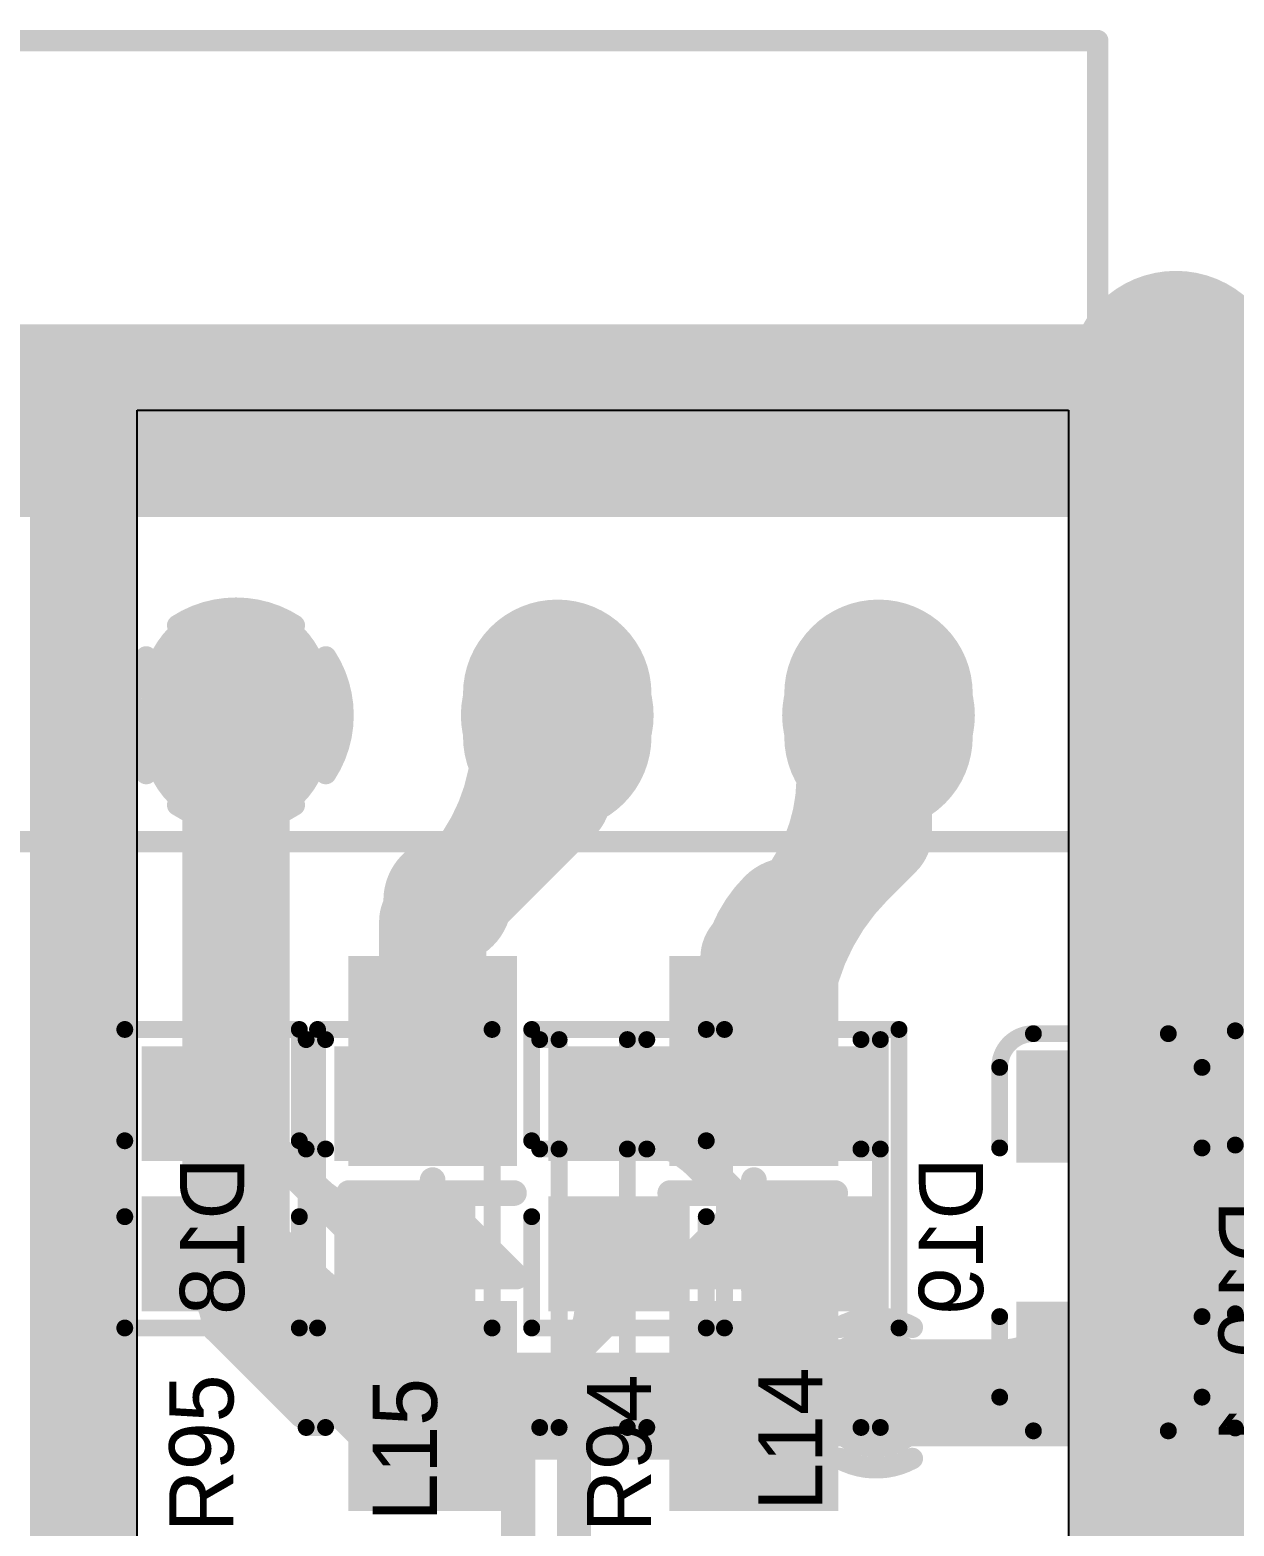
# Model space of a CAD drawing. Header units: millimetres. Extents: x 3.32 to 12.49, y 5.66 to 10.73.
# Drawn here: x 5.142 to 5.704, y 9.306 to 10.005 of the extents above; entities that cross this region are included whole.
import ezdxf

# ---------------------------------------------------------------- set-up
doc = ezdxf.new("R2010")
doc.units = ezdxf.units.MM
doc.header["$MEASUREMENT"] = 0
for name, color, linetype in [('BottomLayer', 5, 'Continuous'), ('BottomOverlay', 54, 'Continuous'), ('BottomPaste', 16, 'Continuous'), ('BottomSolder', 6, 'Continuous'), ('InternalPlane1', 76, 'Continuous'), ('InternalPlane2', 16, 'Continuous'), ('KeepOutLayer', 6, 'Continuous'), ('MultiLayer', 9, 'Continuous'), ('PadHoleLayer', 156, 'Continuous'), ('TopLayer', 1, 'Continuous'), ('TopOverlay', 2, 'Continuous'), ('TopPaste', 8, 'Continuous'), ('TopSolder', 216, 'Continuous'), ('ViaHoleLayer', 16, 'Continuous')]:
    doc.layers.add(name, color=color, linetype=linetype)

# ---------------------------------------------------------------- blocks, each defined once
blk = doc.blocks.new('1206_R_172')
at = {"layer": 'TopLayer'}
for points in [[(-0.08091, -0.03543), (-0.03642, -0.03543), (-0.08091, 0.03543), (-0.03642, 0.03543)], [(0.03642, -0.03543), (0.08091, -0.03543), (0.03642, 0.03543), (0.08091, 0.03543)]]:
    blk.add_solid(points, dxfattribs=at)
at = {"layer": 'TopOverlay', "const_width": 0.00787}
for points in [[(-0.09272, 0.04724), (-0.09272, -0.04724)], [(-0.09272, 0.04724), (-0.03937, 0.04724)], [(0.03937, 0.04724), (0.09272, 0.04724)], [(0.09272, 0.04724), (0.09272, -0.04724)], [(-0.09272, -0.04724), (-0.03937, -0.04724)], [(0.03937, -0.04724), (0.09272, -0.04724)]]:
    blk.add_lwpolyline(points, dxfattribs=at)
at = {"layer": 'TopOverlay', "const_width": 0.00394}
for points in [[(-0.09469, 0.04724, 1), (-0.09075, 0.04724, 1)], [(-0.09469, 0.04724, 1), (-0.09075, 0.04724, 1)], [(-0.04134, 0.04724, 1), (-0.0374, 0.04724, 1)], [(0.0374, 0.04724, 1), (0.04134, 0.04724, 1)], [(0.09075, 0.04724, 1), (0.09469, 0.04724, 1)], [(0.09075, 0.04724, 1), (0.09469, 0.04724, 1)], [(-0.09469, -0.04724, 1), (-0.09075, -0.04724, 1)], [(-0.09469, -0.04724, 1), (-0.09075, -0.04724, 1)], [(-0.04134, -0.04724, 1), (-0.0374, -0.04724, 1)], [(0.0374, -0.04724, 1), (0.04134, -0.04724, 1)], [(0.09075, -0.04724, 1), (0.09469, -0.04724, 1)], [(0.09075, -0.04724, 1), (0.09469, -0.04724, 1)]]:
    blk.add_lwpolyline(points, format="xyb", close=True, dxfattribs=at)
at = {"layer": 'TopPaste'}
for points in [[(-0.08091, -0.03543), (-0.03642, -0.03543), (-0.08091, 0.03543), (-0.03642, 0.03543)], [(0.03642, -0.03543), (0.08091, -0.03543), (0.03642, 0.03543), (0.08091, 0.03543)]]:
    blk.add_solid(points, dxfattribs=at)
at = {"layer": 'TopSolder'}
for points in [[(-0.08491, -0.03943), (-0.03242, -0.03943), (-0.08491, 0.03943), (-0.03242, 0.03943)], [(0.03242, -0.03943), (0.08491, -0.03943), (0.03242, 0.03943), (0.08491, 0.03943)]]:
    blk.add_solid(points, dxfattribs=at)
blk = doc.blocks.new('0805_R_175')
at = {"layer": 'TopLayer'}
for points in [[(-0.05787, -0.02894), (-0.0122, -0.02894), (-0.05787, 0.02894), (-0.0122, 0.02894)], [(0.0122, -0.02894), (0.05787, -0.02894), (0.0122, 0.02894), (0.05787, 0.02894)]]:
    blk.add_solid(points, dxfattribs=at)
at = {"layer": 'TopOverlay', "const_width": 0.00787}
for points in [[(-0.06968, -0.04075), (-0.06968, 0.04075)], [(-0.01772, 0.04075), (-0.06968, 0.04075)], [(0.06968, 0.04075), (0.01772, 0.04075)], [(0.06968, -0.04075), (0.06968, 0.04075)], [(-0.01772, -0.04075), (-0.06968, -0.04075)], [(0.06968, -0.04075), (0.01772, -0.04075)]]:
    blk.add_lwpolyline(points, dxfattribs=at)
at = {"layer": 'TopOverlay', "const_width": 0.00394}
for points in [[(-0.07165, 0.04075, 1), (-0.06772, 0.04075, 1)], [(-0.07165, 0.04075, 1), (-0.06772, 0.04075, 1)], [(-0.01969, 0.04075, 1), (-0.01575, 0.04075, 1)], [(0.01575, 0.04075, 1), (0.01969, 0.04075, 1)], [(0.06772, 0.04075, 1), (0.07165, 0.04075, 1)], [(0.06772, 0.04075, 1), (0.07165, 0.04075, 1)], [(-0.07165, -0.04075, 1), (-0.06772, -0.04075, 1)], [(-0.07165, -0.04075, 1), (-0.06772, -0.04075, 1)], [(-0.01969, -0.04075, 1), (-0.01575, -0.04075, 1)], [(0.01575, -0.04075, 1), (0.01969, -0.04075, 1)], [(0.06772, -0.04075, 1), (0.07165, -0.04075, 1)], [(0.06772, -0.04075, 1), (0.07165, -0.04075, 1)]]:
    blk.add_lwpolyline(points, format="xyb", close=True, dxfattribs=at)
at = {"layer": 'TopPaste'}
for points in [[(-0.05787, -0.02894), (-0.0122, -0.02894), (-0.05787, 0.02894), (-0.0122, 0.02894)], [(0.0122, -0.02894), (0.05787, -0.02894), (0.0122, 0.02894), (0.05787, 0.02894)]]:
    blk.add_solid(points, dxfattribs=at)
at = {"layer": 'TopSolder'}
for points in [[(-0.06187, -0.03294), (-0.0082, -0.03294), (-0.06187, 0.03294), (-0.0082, 0.03294)], [(0.0082, -0.03294), (0.06187, -0.03294), (0.0082, 0.03294), (0.06187, 0.03294)]]:
    blk.add_solid(points, dxfattribs=at)
blk = doc.blocks.new('0805_R_176')
at = {"layer": 'TopLayer'}
for points in [[(-0.05787, -0.02894), (-0.0122, -0.02894), (-0.05787, 0.02894), (-0.0122, 0.02894)], [(0.0122, -0.02894), (0.05787, -0.02894), (0.0122, 0.02894), (0.05787, 0.02894)]]:
    blk.add_solid(points, dxfattribs=at)
at = {"layer": 'TopOverlay', "const_width": 0.00787}
for points in [[(-0.06968, -0.04075), (-0.06968, 0.04075)], [(-0.01772, 0.04075), (-0.06968, 0.04075)], [(0.06968, 0.04075), (0.01772, 0.04075)], [(0.06968, -0.04075), (0.06968, 0.04075)], [(-0.01772, -0.04075), (-0.06968, -0.04075)], [(0.06968, -0.04075), (0.01772, -0.04075)]]:
    blk.add_lwpolyline(points, dxfattribs=at)
at = {"layer": 'TopOverlay', "const_width": 0.00394}
for points in [[(-0.07165, 0.04075, 1), (-0.06772, 0.04075, 1)], [(-0.07165, 0.04075, 1), (-0.06772, 0.04075, 1)], [(-0.01969, 0.04075, 1), (-0.01575, 0.04075, 1)], [(0.01575, 0.04075, 1), (0.01969, 0.04075, 1)], [(0.06772, 0.04075, 1), (0.07165, 0.04075, 1)], [(0.06772, 0.04075, 1), (0.07165, 0.04075, 1)], [(-0.07165, -0.04075, 1), (-0.06772, -0.04075, 1)], [(-0.07165, -0.04075, 1), (-0.06772, -0.04075, 1)], [(-0.01969, -0.04075, 1), (-0.01575, -0.04075, 1)], [(0.01575, -0.04075, 1), (0.01969, -0.04075, 1)], [(0.06772, -0.04075, 1), (0.07165, -0.04075, 1)], [(0.06772, -0.04075, 1), (0.07165, -0.04075, 1)]]:
    blk.add_lwpolyline(points, format="xyb", close=True, dxfattribs=at)
at = {"layer": 'TopPaste'}
for points in [[(-0.05787, -0.02894), (-0.0122, -0.02894), (-0.05787, 0.02894), (-0.0122, 0.02894)], [(0.0122, -0.02894), (0.05787, -0.02894), (0.0122, 0.02894), (0.05787, 0.02894)]]:
    blk.add_solid(points, dxfattribs=at)
at = {"layer": 'TopSolder'}
for points in [[(-0.06187, -0.03294), (-0.0082, -0.03294), (-0.06187, 0.03294), (-0.0082, 0.03294)], [(0.0082, -0.03294), (0.06187, -0.03294), (0.0082, 0.03294), (0.06187, 0.03294)]]:
    blk.add_solid(points, dxfattribs=at)
blk = doc.blocks.new('0805_L_187')
at = {"layer": 'TopLayer'}
for points in [[(-0.05787, -0.02894), (-0.0122, -0.02894), (-0.05787, 0.02894), (-0.0122, 0.02894)], [(0.0122, -0.02894), (0.05787, -0.02894), (0.0122, 0.02894), (0.05787, 0.02894)]]:
    blk.add_solid(points, dxfattribs=at)
at = {"layer": 'TopOverlay', "const_width": 0.00787}
for points in [[(-0.06968, 0.04075), (0.06968, 0.04075)], [(-0.06968, 0.04075), (-0.06968, -0.04075)], [(0.06968, 0.04075), (0.06968, -0.04075)], [(-0.06968, -0.04075), (0.06968, -0.04075)]]:
    blk.add_lwpolyline(points, dxfattribs=at)
at = {"layer": 'TopOverlay', "const_width": 0.00394}
for points in [[(-0.07165, 0.04075, 1), (-0.06772, 0.04075, 1)], [(-0.07165, 0.04075, 1), (-0.06772, 0.04075, 1)], [(0.06772, 0.04075, 1), (0.07165, 0.04075, 1)], [(0.06772, 0.04075, 1), (0.07165, 0.04075, 1)], [(-0.07165, -0.04075, 1), (-0.06772, -0.04075, 1)], [(-0.07165, -0.04075, 1), (-0.06772, -0.04075, 1)], [(0.06772, -0.04075, 1), (0.07165, -0.04075, 1)], [(0.06772, -0.04075, 1), (0.07165, -0.04075, 1)]]:
    blk.add_lwpolyline(points, format="xyb", close=True, dxfattribs=at)
at = {"layer": 'TopPaste'}
for points in [[(-0.05787, -0.02894), (-0.0122, -0.02894), (-0.05787, 0.02894), (-0.0122, 0.02894)], [(0.0122, -0.02894), (0.05787, -0.02894), (0.0122, 0.02894), (0.05787, 0.02894)]]:
    blk.add_solid(points, dxfattribs=at)
at = {"layer": 'TopSolder'}
for points in [[(-0.06187, -0.03294), (-0.0082, -0.03294), (-0.06187, 0.03294), (-0.0082, 0.03294)], [(0.0082, -0.03294), (0.06187, -0.03294), (0.0082, 0.03294), (0.06187, 0.03294)]]:
    blk.add_solid(points, dxfattribs=at)
blk = doc.blocks.new('0805_L_188')
at = {"layer": 'TopLayer'}
for points in [[(-0.05787, -0.02894), (-0.0122, -0.02894), (-0.05787, 0.02894), (-0.0122, 0.02894)], [(0.0122, -0.02894), (0.05787, -0.02894), (0.0122, 0.02894), (0.05787, 0.02894)]]:
    blk.add_solid(points, dxfattribs=at)
at = {"layer": 'TopOverlay', "const_width": 0.00787}
for points in [[(-0.06968, 0.04075), (0.06968, 0.04075)], [(-0.06968, 0.04075), (-0.06968, -0.04075)], [(0.06968, 0.04075), (0.06968, -0.04075)], [(-0.06968, -0.04075), (0.06968, -0.04075)]]:
    blk.add_lwpolyline(points, dxfattribs=at)
at = {"layer": 'TopOverlay', "const_width": 0.00394}
for points in [[(-0.07165, 0.04075, 1), (-0.06772, 0.04075, 1)], [(-0.07165, 0.04075, 1), (-0.06772, 0.04075, 1)], [(0.06772, 0.04075, 1), (0.07165, 0.04075, 1)], [(0.06772, 0.04075, 1), (0.07165, 0.04075, 1)], [(-0.07165, -0.04075, 1), (-0.06772, -0.04075, 1)], [(-0.07165, -0.04075, 1), (-0.06772, -0.04075, 1)], [(0.06772, -0.04075, 1), (0.07165, -0.04075, 1)], [(0.06772, -0.04075, 1), (0.07165, -0.04075, 1)]]:
    blk.add_lwpolyline(points, format="xyb", close=True, dxfattribs=at)
at = {"layer": 'TopPaste'}
for points in [[(-0.05787, -0.02894), (-0.0122, -0.02894), (-0.05787, 0.02894), (-0.0122, 0.02894)], [(0.0122, -0.02894), (0.05787, -0.02894), (0.0122, 0.02894), (0.05787, 0.02894)]]:
    blk.add_solid(points, dxfattribs=at)
at = {"layer": 'TopSolder'}
for points in [[(-0.06187, -0.03294), (-0.0082, -0.03294), (-0.06187, 0.03294), (-0.0082, 0.03294)], [(0.0082, -0.03294), (0.06187, -0.03294), (0.0082, 0.03294), (0.06187, 0.03294)]]:
    blk.add_solid(points, dxfattribs=at)
blk = doc.blocks.new('SMA_B_196')
at = {"layer": 'BottomLayer'}
for points in [[(-0.1161, 0.03543), (-0.2061, 0.03543), (-0.1161, -0.03543), (-0.2061, -0.03543)], [(0.045, 0.03543), (-0.045, 0.03543), (0.045, -0.03543), (-0.045, -0.03543)]]:
    blk.add_solid(points, dxfattribs=at)
at = {"layer": 'BottomOverlay'}
for points, const_width in [([(-0.1711, 0.05), (-0.1711, 0.05905)], 0.00787), ([(0.01, 0.05905), (-0.1711, 0.05905)], 0.00787), ([(-0.12, 0.05), (-0.12, 0.05905)], 0.00787), ([(0.01, 0.05), (0.01, 0.05905)], 0.00787), ([(-0.09944, -0.00004), (-0.06044, 0.03896)], 0.012), ([(-0.09944, -0.03904), (-0.09944, 0.03796)], 0.012), ([(-0.06044, -0.03904), (-0.06044, 0.03896)], 0.012), ([(-0.07048, 0.018), (-0.07048, 0.024)], 0.012), ([(-0.06548, -0.027), (-0.06548, 0.028)], 0.012), ([(-0.07948, -0.015), (-0.07948, 0.017)], 0.012), ([(-0.07448, -0.02), (-0.07448, 0.019)], 0.012), ([(-0.07048, -0.023), (-0.07048, 0.018)], 0.012), ([(-0.08686, -0.00762), (-0.08686, 0.01254)], 0.012), ([(-0.08248, -0.011), (-0.08248, 0.01)], 0.012), ([(-0.08948, -0.005), (-0.08948, 0.005)], 0.012), ([(-0.05448, 0), (-0.10548, 0)], 0.012), ([(-0.06044, -0.03904), (-0.09944, -0.00004)], 0.012), ([(-0.1711, -0.05906), (-0.1711, -0.05)], 0.00787), ([(-0.12, -0.05906), (-0.12, -0.05)], 0.00787), ([(0.01, -0.05906), (0.01, -0.05)], 0.00787), ([(0.01, -0.05906), (-0.1711, -0.05906)], 0.00787)]:
    blk.add_lwpolyline(points, dxfattribs=dict(at, const_width=const_width))
for points, const_width in [([(-0.17307, 0.05905, 1), (-0.16913, 0.05905, 1)], 0.00394), ([(-0.17307, 0.05905, 1), (-0.16913, 0.05905, 1)], 0.00394), ([(-0.12197, 0.05905, 1), (-0.11803, 0.05905, 1)], 0.00394), ([(0.00803, 0.05905, 1), (0.01197, 0.05905, 1)], 0.00394), ([(0.00803, 0.05905, 1), (0.01197, 0.05905, 1)], 0.00394), ([(-0.17307, 0.05, 1), (-0.16913, 0.05, 1)], 0.00394), ([(-0.12197, 0.05, 1), (-0.11803, 0.05, 1)], 0.00394), ([(0.00803, 0.05, 1), (0.01197, 0.05, 1)], 0.00394), ([(-0.10244, 0.03796, 1), (-0.09644, 0.03796, 1)], 0.006), ([(-0.06344, 0.03896, 1), (-0.05744, 0.03896, 1)], 0.006), ([(-0.06344, 0.03896, 1), (-0.05744, 0.03896, 1)], 0.006), ([(-0.07348, 0.024, 1), (-0.06748, 0.024, 1)], 0.006), ([(-0.06848, 0.028, 1), (-0.06248, 0.028, 1)], 0.006), ([(-0.08248, 0.017, 1), (-0.07648, 0.017, 1)], 0.006), ([(-0.07748, 0.019, 1), (-0.07148, 0.019, 1)], 0.006), ([(-0.07348, 0.018, 1), (-0.06748, 0.018, 1)], 0.006), ([(-0.07348, 0.018, 1), (-0.06748, 0.018, 1)], 0.006), ([(-0.08986, 0.01254, 1), (-0.08386, 0.01254, 1)], 0.006), ([(-0.08548, 0.01, 1), (-0.07948, 0.01, 1)], 0.006), ([(-0.09248, 0.005, 1), (-0.08648, 0.005, 1)], 0.006), ([(-0.10848, 0, 1), (-0.10248, 0, 1)], 0.006), ([(-0.10244, -0.00004, 1), (-0.09644, -0.00004, 1)], 0.006), ([(-0.10244, -0.00004, 1), (-0.09644, -0.00004, 1)], 0.006), ([(-0.09248, -0.005, 1), (-0.08648, -0.005, 1)], 0.006), ([(-0.05748, 0, 1), (-0.05148, 0, 1)], 0.006), ([(-0.08986, -0.00762, 1), (-0.08386, -0.00762, 1)], 0.006), ([(-0.08548, -0.011, 1), (-0.07948, -0.011, 1)], 0.006), ([(-0.08248, -0.015, 1), (-0.07648, -0.015, 1)], 0.006), ([(-0.07748, -0.02, 1), (-0.07148, -0.02, 1)], 0.006), ([(-0.07348, -0.023, 1), (-0.06748, -0.023, 1)], 0.006), ([(-0.06848, -0.027, 1), (-0.06248, -0.027, 1)], 0.006), ([(-0.10244, -0.03904, 1), (-0.09644, -0.03904, 1)], 0.006), ([(-0.06344, -0.03904, 1), (-0.05744, -0.03904, 1)], 0.006), ([(-0.06344, -0.03904, 1), (-0.05744, -0.03904, 1)], 0.006), ([(-0.17307, -0.05, 1), (-0.16913, -0.05, 1)], 0.00394), ([(-0.12197, -0.05, 1), (-0.11803, -0.05, 1)], 0.00394), ([(0.00803, -0.05, 1), (0.01197, -0.05, 1)], 0.00394), ([(-0.17307, -0.05906, 1), (-0.16913, -0.05906, 1)], 0.00394), ([(-0.17307, -0.05906, 1), (-0.16913, -0.05906, 1)], 0.00394), ([(-0.12197, -0.05906, 1), (-0.11803, -0.05906, 1)], 0.00394), ([(0.00803, -0.05906, 1), (0.01197, -0.05906, 1)], 0.00394), ([(0.00803, -0.05906, 1), (0.01197, -0.05906, 1)], 0.00394)]:
    blk.add_lwpolyline(points, format="xyb", close=True, dxfattribs=dict(at, const_width=const_width))
at = {"layer": 'BottomPaste'}
for points in [[(-0.1161, 0.03543), (-0.2061, 0.03543), (-0.1161, -0.03543), (-0.2061, -0.03543)], [(0.045, 0.03543), (-0.045, 0.03543), (0.045, -0.03543), (-0.045, -0.03543)]]:
    blk.add_solid(points, dxfattribs=at)
at = {"layer": 'BottomSolder'}
for points in [[(-0.1121, 0.03943), (-0.2101, 0.03943), (-0.1121, -0.03943), (-0.2101, -0.03943)], [(0.049, 0.03943), (-0.049, 0.03943), (0.049, -0.03943), (-0.049, -0.03943)]]:
    blk.add_solid(points, dxfattribs=at)
blk = doc.blocks.new('SMA_B_197')
at = {"layer": 'BottomLayer'}
for points in [[(-0.1161, 0.03543), (-0.2061, 0.03543), (-0.1161, -0.03543), (-0.2061, -0.03543)], [(0.045, 0.03543), (-0.045, 0.03543), (0.045, -0.03543), (-0.045, -0.03543)]]:
    blk.add_solid(points, dxfattribs=at)
at = {"layer": 'BottomOverlay'}
for points, const_width in [([(-0.1711, 0.05), (-0.1711, 0.05905)], 0.00787), ([(0.01, 0.05905), (-0.1711, 0.05905)], 0.00787), ([(-0.12, 0.05), (-0.12, 0.05905)], 0.00787), ([(0.01, 0.05), (0.01, 0.05905)], 0.00787), ([(-0.09944, -0.00004), (-0.06044, 0.03896)], 0.012), ([(-0.09944, -0.03904), (-0.09944, 0.03796)], 0.012), ([(-0.06044, -0.03904), (-0.06044, 0.03896)], 0.012), ([(-0.07048, 0.018), (-0.07048, 0.024)], 0.012), ([(-0.06548, -0.027), (-0.06548, 0.028)], 0.012), ([(-0.07948, -0.015), (-0.07948, 0.017)], 0.012), ([(-0.07448, -0.02), (-0.07448, 0.019)], 0.012), ([(-0.07048, -0.023), (-0.07048, 0.018)], 0.012), ([(-0.08686, -0.00762), (-0.08686, 0.01254)], 0.012), ([(-0.08248, -0.011), (-0.08248, 0.01)], 0.012), ([(-0.08948, -0.005), (-0.08948, 0.005)], 0.012), ([(-0.05448, 0), (-0.10548, 0)], 0.012), ([(-0.06044, -0.03904), (-0.09944, -0.00004)], 0.012), ([(-0.1711, -0.05906), (-0.1711, -0.05)], 0.00787), ([(-0.12, -0.05906), (-0.12, -0.05)], 0.00787), ([(0.01, -0.05906), (0.01, -0.05)], 0.00787), ([(0.01, -0.05906), (-0.1711, -0.05906)], 0.00787)]:
    blk.add_lwpolyline(points, dxfattribs=dict(at, const_width=const_width))
for points, const_width in [([(-0.17307, 0.05905, 1), (-0.16913, 0.05905, 1)], 0.00394), ([(-0.17307, 0.05905, 1), (-0.16913, 0.05905, 1)], 0.00394), ([(-0.12197, 0.05905, 1), (-0.11803, 0.05905, 1)], 0.00394), ([(0.00803, 0.05905, 1), (0.01197, 0.05905, 1)], 0.00394), ([(0.00803, 0.05905, 1), (0.01197, 0.05905, 1)], 0.00394), ([(-0.17307, 0.05, 1), (-0.16913, 0.05, 1)], 0.00394), ([(-0.12197, 0.05, 1), (-0.11803, 0.05, 1)], 0.00394), ([(0.00803, 0.05, 1), (0.01197, 0.05, 1)], 0.00394), ([(-0.10244, 0.03796, 1), (-0.09644, 0.03796, 1)], 0.006), ([(-0.06344, 0.03896, 1), (-0.05744, 0.03896, 1)], 0.006), ([(-0.06344, 0.03896, 1), (-0.05744, 0.03896, 1)], 0.006), ([(-0.07348, 0.024, 1), (-0.06748, 0.024, 1)], 0.006), ([(-0.06848, 0.028, 1), (-0.06248, 0.028, 1)], 0.006), ([(-0.08248, 0.017, 1), (-0.07648, 0.017, 1)], 0.006), ([(-0.07748, 0.019, 1), (-0.07148, 0.019, 1)], 0.006), ([(-0.07348, 0.018, 1), (-0.06748, 0.018, 1)], 0.006), ([(-0.07348, 0.018, 1), (-0.06748, 0.018, 1)], 0.006), ([(-0.08986, 0.01254, 1), (-0.08386, 0.01254, 1)], 0.006), ([(-0.08548, 0.01, 1), (-0.07948, 0.01, 1)], 0.006), ([(-0.09248, 0.005, 1), (-0.08648, 0.005, 1)], 0.006), ([(-0.10848, 0, 1), (-0.10248, 0, 1)], 0.006), ([(-0.10244, -0.00004, 1), (-0.09644, -0.00004, 1)], 0.006), ([(-0.10244, -0.00004, 1), (-0.09644, -0.00004, 1)], 0.006), ([(-0.09248, -0.005, 1), (-0.08648, -0.005, 1)], 0.006), ([(-0.05748, 0, 1), (-0.05148, 0, 1)], 0.006), ([(-0.08986, -0.00762, 1), (-0.08386, -0.00762, 1)], 0.006), ([(-0.08548, -0.011, 1), (-0.07948, -0.011, 1)], 0.006), ([(-0.08248, -0.015, 1), (-0.07648, -0.015, 1)], 0.006), ([(-0.07748, -0.02, 1), (-0.07148, -0.02, 1)], 0.006), ([(-0.07348, -0.023, 1), (-0.06748, -0.023, 1)], 0.006), ([(-0.06848, -0.027, 1), (-0.06248, -0.027, 1)], 0.006), ([(-0.10244, -0.03904, 1), (-0.09644, -0.03904, 1)], 0.006), ([(-0.06344, -0.03904, 1), (-0.05744, -0.03904, 1)], 0.006), ([(-0.06344, -0.03904, 1), (-0.05744, -0.03904, 1)], 0.006), ([(-0.17307, -0.05, 1), (-0.16913, -0.05, 1)], 0.00394), ([(-0.12197, -0.05, 1), (-0.11803, -0.05, 1)], 0.00394), ([(0.00803, -0.05, 1), (0.01197, -0.05, 1)], 0.00394), ([(-0.17307, -0.05906, 1), (-0.16913, -0.05906, 1)], 0.00394), ([(-0.17307, -0.05906, 1), (-0.16913, -0.05906, 1)], 0.00394), ([(-0.12197, -0.05906, 1), (-0.11803, -0.05906, 1)], 0.00394), ([(0.00803, -0.05906, 1), (0.01197, -0.05906, 1)], 0.00394), ([(0.00803, -0.05906, 1), (0.01197, -0.05906, 1)], 0.00394)]:
    blk.add_lwpolyline(points, format="xyb", close=True, dxfattribs=dict(at, const_width=const_width))
at = {"layer": 'BottomPaste'}
for points in [[(-0.1161, 0.03543), (-0.2061, 0.03543), (-0.1161, -0.03543), (-0.2061, -0.03543)], [(0.045, 0.03543), (-0.045, 0.03543), (0.045, -0.03543), (-0.045, -0.03543)]]:
    blk.add_solid(points, dxfattribs=at)
at = {"layer": 'BottomSolder'}
for points in [[(-0.1121, 0.03943), (-0.2101, 0.03943), (-0.1121, -0.03943), (-0.2101, -0.03943)], [(0.049, 0.03943), (-0.049, 0.03943), (0.049, -0.03943), (-0.049, -0.03943)]]:
    blk.add_solid(points, dxfattribs=at)
blk = doc.blocks.new('1206_C_214')
at = {"layer": 'TopLayer'}
for points in [[(-0.08091, -0.03543), (-0.03642, -0.03543), (-0.08091, 0.03543), (-0.03642, 0.03543)], [(0.03642, -0.03543), (0.08091, -0.03543), (0.03642, 0.03543), (0.08091, 0.03543)]]:
    blk.add_solid(points, dxfattribs=at)
at = {"layer": 'TopOverlay', "const_width": 0.00787}
for points in [[(-0.09272, 0.0315, -0.414214), (-0.07697, 0.04724)], [(0.07697, 0.04724, -0.414214), (0.09272, 0.0315)], [(-0.07697, -0.04724, -0.414213), (-0.09272, -0.0315)], [(0.09272, -0.0315, -0.414214), (0.07697, -0.04724)]]:
    blk.add_lwpolyline(points, format="xyb", dxfattribs=at)
for points in [[(-0.07697, 0.04724), (-0.03937, 0.04724)], [(0.03937, 0.04724), (0.07697, 0.04724)], [(-0.09272, 0.0315), (-0.09272, -0.0315)], [(0.09272, 0.0315), (0.09272, -0.0315)], [(-0.07697, -0.04724), (-0.03937, -0.04724)], [(0.03937, -0.04724), (0.07697, -0.04724)]]:
    blk.add_lwpolyline(points, dxfattribs=at)
at = {"layer": 'TopOverlay', "const_width": 0.00394}
for points in [[(-0.07894, 0.04724, 1), (-0.075, 0.04724, 1)], [(-0.07894, 0.04724, 1), (-0.075, 0.04724, 1)], [(-0.04134, 0.04724, 1), (-0.0374, 0.04724, 1)], [(0.0374, 0.04724, 1), (0.04134, 0.04724, 1)], [(0.075, 0.04724, 1), (0.07894, 0.04724, 1)], [(0.075, 0.04724, 1), (0.07894, 0.04724, 1)], [(-0.09469, 0.0315, 1), (-0.09075, 0.0315, 1)], [(-0.09469, 0.0315, 1), (-0.09075, 0.0315, 1)], [(0.09075, 0.0315, 1), (0.09469, 0.0315, 1)], [(0.09075, 0.0315, 1), (0.09469, 0.0315, 1)], [(-0.09469, -0.0315, 1), (-0.09075, -0.0315, 1)], [(-0.09469, -0.0315, 1), (-0.09075, -0.0315, 1)], [(0.09075, -0.0315, 1), (0.09469, -0.0315, 1)], [(0.09075, -0.0315, 1), (0.09469, -0.0315, 1)], [(-0.07894, -0.04724, 1), (-0.075, -0.04724, 1)], [(-0.07894, -0.04724, 1), (-0.075, -0.04724, 1)], [(-0.04134, -0.04724, 1), (-0.0374, -0.04724, 1)], [(0.0374, -0.04724, 1), (0.04134, -0.04724, 1)], [(0.075, -0.04724, 1), (0.07894, -0.04724, 1)], [(0.075, -0.04724, 1), (0.07894, -0.04724, 1)]]:
    blk.add_lwpolyline(points, format="xyb", close=True, dxfattribs=at)
at = {"layer": 'TopPaste'}
for points in [[(-0.08091, -0.03543), (-0.03642, -0.03543), (-0.08091, 0.03543), (-0.03642, 0.03543)], [(0.03642, -0.03543), (0.08091, -0.03543), (0.03642, 0.03543), (0.08091, 0.03543)]]:
    blk.add_solid(points, dxfattribs=at)
at = {"layer": 'TopSolder'}
for points in [[(-0.08491, -0.03943), (-0.03242, -0.03943), (-0.08491, 0.03943), (-0.03242, 0.03943)], [(0.03242, -0.03943), (0.08491, -0.03943), (0.03242, 0.03943), (0.08491, 0.03943)]]:
    blk.add_solid(points, dxfattribs=at)
blk = doc.blocks.new('MC1_5_8_ST_3_81_380')
at = {"layer": 'BottomLayer', "const_width": 0.08}
for points in [[(0.75, -0.01), (0.75, 0.01)], [(0.9, -0.01), (0.9, 0.01)], [(1.05, -0.01), (1.05, 0.01)]]:
    blk.add_lwpolyline(points, dxfattribs=at)
at = {"layer": 'BottomLayer', "const_width": 0.04}
for points in [[(0.73, 0.01, 1), (0.77, 0.01, 1)], [(0.88, 0.01, 1), (0.92, 0.01, 1)], [(1.03, 0.01, 1), (1.07, 0.01, 1)], [(0.73, -0.01, 1), (0.77, -0.01, 1)], [(0.88, -0.01, 1), (0.92, -0.01, 1)], [(1.03, -0.01, 1), (1.07, -0.01, 1)]]:
    blk.add_lwpolyline(points, format="xyb", close=True, dxfattribs=at)
at = {"layer": 'BottomSolder', "const_width": 0.088}
for points in [[(0.75, -0.01), (0.75, 0.01)], [(0.9, -0.01), (0.9, 0.01)], [(1.05, -0.01), (1.05, 0.01)]]:
    blk.add_lwpolyline(points, dxfattribs=at)
at = {"layer": 'BottomSolder', "const_width": 0.044}
for points in [[(0.728, 0.01, 1), (0.772, 0.01, 1)], [(0.878, 0.01, 1), (0.922, 0.01, 1)], [(1.028, 0.01, 1), (1.072, 0.01, 1)], [(0.728, -0.01, 1), (0.772, -0.01, 1)], [(0.878, -0.01, 1), (0.922, -0.01, 1)], [(1.028, -0.01, 1), (1.072, -0.01, 1)]]:
    blk.add_lwpolyline(points, format="xyb", close=True, dxfattribs=at)
at = {"layer": 'InternalPlane1', "const_width": 0.01}
for points in [[(0.72277, 0.04193, -0.296213), (0.77723, 0.04193)], [(0.70807, -0.02723, -0.296213), (0.70807, 0.02723)], [(0.79193, 0.02723, -0.296213), (0.79193, -0.02723)], [(0.77723, -0.04193, -0.296213), (0.72277, -0.04193)]]:
    blk.add_lwpolyline(points, format="xyb", dxfattribs=at)
at = {"layer": 'InternalPlane1'}
for points, const_width in [([(0.72027, 0.04193, 1), (0.72527, 0.04193, 1)], 0.005), ([(0.77473, 0.04193, 1), (0.77973, 0.04193, 1)], 0.005), ([(0.8775, 0, 1), (0.9225, 0, 1)], 0.045), ([(1.0275, 0, 1), (1.0725, 0, 1)], 0.045), ([(0.70557, 0.02723, 1), (0.71057, 0.02723, 1)], 0.005), ([(0.78943, 0.02723, 1), (0.79443, 0.02723, 1)], 0.005), ([(0.70557, -0.02723, 1), (0.71057, -0.02723, 1)], 0.005), ([(0.78943, -0.02723, 1), (0.79443, -0.02723, 1)], 0.005), ([(0.72027, -0.04193, 1), (0.72527, -0.04193, 1)], 0.005), ([(0.77473, -0.04193, 1), (0.77973, -0.04193, 1)], 0.005)]:
    blk.add_lwpolyline(points, format="xyb", close=True, dxfattribs=dict(at, const_width=const_width))
at = {"layer": 'InternalPlane2', "const_width": 0.045}
for points in [[(0.7275, 0, 1), (0.7725, 0, 1)], [(0.8775, 0, 1), (0.9225, 0, 1)], [(1.0275, 0, 1), (1.0725, 0, 1)]]:
    blk.add_lwpolyline(points, format="xyb", close=True, dxfattribs=at)
at = {"layer": 'MultiLayer', "const_width": 0.08}
for points in [[(0.75, -0.01), (0.75, 0.01)], [(0.9, -0.01), (0.9, 0.01)], [(1.05, -0.01), (1.05, 0.01)]]:
    blk.add_lwpolyline(points, dxfattribs=at)
at = {"layer": 'MultiLayer', "const_width": 0.04}
for points in [[(0.73, 0.01, 1), (0.77, 0.01, 1)], [(0.88, 0.01, 1), (0.92, 0.01, 1)], [(1.03, 0.01, 1), (1.07, 0.01, 1)], [(0.73, -0.01, 1), (0.77, -0.01, 1)], [(0.88, -0.01, 1), (0.92, -0.01, 1)], [(1.03, -0.01, 1), (1.07, -0.01, 1)]]:
    blk.add_lwpolyline(points, format="xyb", close=True, dxfattribs=at)
at = {"layer": 'PadHoleLayer', "const_width": 0.025}
for points in [[(0.7375, 0, 1), (0.7625, 0, 1)], [(0.8875, 0, 1), (0.9125, 0, 1)], [(1.0375, 0, 1), (1.0625, 0, 1)]]:
    blk.add_lwpolyline(points, format="xyb", close=True, dxfattribs=at)
at = {"layer": 'TopLayer', "const_width": 0.08}
for points in [[(0.75, -0.01), (0.75, 0.01)], [(0.9, -0.01), (0.9, 0.01)], [(1.05, -0.01), (1.05, 0.01)]]:
    blk.add_lwpolyline(points, dxfattribs=at)
at = {"layer": 'TopLayer', "const_width": 0.04}
for points in [[(0.73, 0.01, 1), (0.77, 0.01, 1)], [(0.88, 0.01, 1), (0.92, 0.01, 1)], [(1.03, 0.01, 1), (1.07, 0.01, 1)], [(0.73, -0.01, 1), (0.77, -0.01, 1)], [(0.88, -0.01, 1), (0.92, -0.01, 1)], [(1.03, -0.01, 1), (1.07, -0.01, 1)]]:
    blk.add_lwpolyline(points, format="xyb", close=True, dxfattribs=at)
at = {"layer": 'TopOverlay', "const_width": 0.01}
for points in [[(-0.10236, 0.31496), (1.15236, 0.31496)], [(1.15236, -0.05906), (1.15236, 0.31496)], [(-0.10236, 0.16929), (1.15236, 0.16929)], [(-0.10236, -0.05906), (1.15236, -0.05906)]]:
    blk.add_lwpolyline(points, dxfattribs=at)
at = {"layer": 'TopOverlay', "const_width": 0.005}
for points in [[(1.14986, 0.31496, 1), (1.15486, 0.31496, 1)], [(1.14986, 0.31496, 1), (1.15486, 0.31496, 1)], [(1.14986, 0.16929, 1), (1.15486, 0.16929, 1)], [(1.14986, -0.05906, 1), (1.15486, -0.05906, 1)], [(1.14986, -0.05906, 1), (1.15486, -0.05906, 1)]]:
    blk.add_lwpolyline(points, format="xyb", close=True, dxfattribs=at)
at = {"layer": 'TopSolder', "const_width": 0.088}
for points in [[(0.75, -0.01), (0.75, 0.01)], [(0.9, -0.01), (0.9, 0.01)], [(1.05, -0.01), (1.05, 0.01)]]:
    blk.add_lwpolyline(points, dxfattribs=at)
at = {"layer": 'TopSolder', "const_width": 0.044}
for points in [[(0.728, 0.01, 1), (0.772, 0.01, 1)], [(0.878, 0.01, 1), (0.922, 0.01, 1)], [(1.028, 0.01, 1), (1.072, 0.01, 1)], [(0.728, -0.01, 1), (0.772, -0.01, 1)], [(0.878, -0.01, 1), (0.922, -0.01, 1)], [(1.028, -0.01, 1), (1.072, -0.01, 1)]]:
    blk.add_lwpolyline(points, format="xyb", close=True, dxfattribs=at)

msp = doc.modelspace()

# ---------------------------------------------------------------- linework, layer by layer
at = {"layer": 'BottomLayer', "const_width": 0.05}
for points in [[(5.23819, 9.43366), (5.23819, 9.68504)], [(5.38819, 9.64685), (5.38819, 9.68504)], [(5.53819, 9.62984), (5.53819, 9.68504)], [(5.3385, 9.59717), (5.38819, 9.64685)], [(5.49701, 9.58866), (5.53819, 9.62984)], [(5.33, 9.52362), (5.33, 9.58866)], [(5.48, 9.57165), (5.49701, 9.58866)], [(5.48, 9.52362), (5.48, 9.57165)], [(5.23819, 9.43366), (5.30933, 9.36252)], [(5.48, 9.36252), (5.48614, 9.36866)], [(5.48614, 9.36866), (5.53701, 9.36866)], [(5.30933, 9.36252), (5.33, 9.36252)], [(5.33, 9.36252), (5.48, 9.36252)]]:
    msp.add_lwpolyline(points, dxfattribs=at)
at = {"layer": 'BottomLayer'}
for points, const_width in [([(5.22569, 9.68504, 1), (5.25069, 9.68504, 1)], 0.025), ([(5.37569, 9.68504, 1), (5.40069, 9.68504, 1)], 0.025), ([(5.52569, 9.68504, 1), (5.55069, 9.68504, 1)], 0.025), ([(5.36069, 9.67504, 1), (5.38569, 9.67504, 1)], 0.025), ([(5.51092, 9.67243, 1), (5.53592, 9.67243, 1)], 0.025), ([(5.37569, 9.64685, 1), (5.40069, 9.64685, 1)], 0.025), ([(5.37569, 9.64685, 1), (5.40069, 9.64685, 1)], 0.025), ([(5.52569, 9.62984, 1), (5.55069, 9.62984, 1)], 0.025), ([(5.52569, 9.62984, 1), (5.55069, 9.62984, 1)], 0.025), ([(5.51251, 9.61666, 1), (5.53751, 9.61666, 1)], 0.025), ([(5.33015, 9.60131, 1), (5.35515, 9.60131, 1)], 0.025), ([(5.326, 9.59717, 1), (5.351, 9.59717, 1)], 0.025), ([(5.32701, 9.59866, 1), (5.34701, 9.59866, 1)], 0.02), ([(5.3175, 9.58866, 1), (5.3425, 9.58866, 1)], 0.025), ([(5.48097, 9.5922, 1), (5.50597, 9.5922, 1)], 0.025), ([(5.48451, 9.58866, 1), (5.50951, 9.58866, 1)], 0.025), ([(5.48451, 9.58866, 1), (5.50951, 9.58866, 1)], 0.025), ([(5.48451, 9.58866, 1), (5.50951, 9.58866, 1)], 0.025), ([(5.48451, 9.58866, 1), (5.50951, 9.58866, 1)], 0.025), ([(5.48451, 9.58866, 1), (5.50951, 9.58866, 1)], 0.025), ([(5.48701, 9.58866, 1), (5.50701, 9.58866, 1)], 0.02), ([(5.4675, 9.57165, 1), (5.4925, 9.57165, 1)], 0.025), ([(5.4675, 9.57165, 1), (5.4925, 9.57165, 1)], 0.025), ([(5.4675, 9.55967, 1), (5.4925, 9.55967, 1)], 0.025), ([(5.47675, 9.53802, 1), (5.50175, 9.53802, 1)], 0.025), ([(5.47675, 9.53802, 1), (5.50175, 9.53802, 1)], 0.025), ([(5.47793, 9.53319, 1), (5.50293, 9.53319, 1)], 0.025), ([(5.3175, 9.52362, 1), (5.3425, 9.52362, 1)], 0.025), ([(5.4675, 9.52362, 1), (5.4925, 9.52362, 1)], 0.025), ([(5.22569, 9.43366, 1), (5.25069, 9.43366, 1)], 0.025), ([(5.22569, 9.43366, 1), (5.25069, 9.43366, 1)], 0.025), ([(5.24807, 9.41128, 1), (5.27307, 9.41128, 1)], 0.025), ([(5.3175, 9.38252, 1), (5.3425, 9.38252, 1)], 0.025), ([(5.47364, 9.36866, 1), (5.49864, 9.36866, 1)], 0.025), ([(5.47364, 9.36866, 1), (5.49864, 9.36866, 1)], 0.025), ([(5.52451, 9.36866, 1), (5.54951, 9.36866, 1)], 0.025), ([(5.52701, 9.36866, 1), (5.54701, 9.36866, 1)], 0.02), ([(5.29683, 9.36252, 1), (5.32183, 9.36252, 1)], 0.025), ([(5.29683, 9.36252, 1), (5.32183, 9.36252, 1)], 0.025), ([(5.3175, 9.36252, 1), (5.3425, 9.36252, 1)], 0.025), ([(5.3175, 9.36252, 1), (5.3425, 9.36252, 1)], 0.025), ([(5.4675, 9.36252, 1), (5.4925, 9.36252, 1)], 0.025), ([(5.4675, 9.36252, 1), (5.4925, 9.36252, 1)], 0.025)]:
    msp.add_lwpolyline(points, format="xyb", close=True, dxfattribs=dict(at, const_width=const_width))
at = {"layer": 'BottomLayer', "const_width": 0.05}
for points in [[(5.37319, 9.67504, -0.198912), (5.34265, 9.60131)], [(5.52342, 9.67243, -0.244731), (5.49701, 9.58866)], [(5.49043, 9.53319, -0.198912), (5.52501, 9.61666)], [(5.48, 9.55967, -0.198912), (5.49347, 9.5922)], [(5.48925, 9.53802, -0.32771), (5.49701, 9.58866)], [(5.48925, 9.53802, -0.32771), (5.49701, 9.58866)], [(5.33, 9.38252, -0.198912), (5.26057, 9.41128)]]:
    msp.add_lwpolyline(points, format="xyb", dxfattribs=at)
at = {"layer": 'InternalPlane1'}
for p, q in [((5.19209, 8.59374), (5.19209, 9.82744)), ((5.19209, 9.82744), (5.62693, 9.82744)), ((5.62693, 9.82744), (5.62693, 8.59374))]:
    msp.add_line(p, q, dxfattribs=at)
for points, const_width in [([(5.67701, 7.85866), (5.67701, 9.84252)], 0.1), ([(3.98701, 9.84753), (12.16535, 9.84753)], 0.04), ([(5.16701, 8.56866), (5.16701, 9.84252)], 0.05)]:
    msp.add_lwpolyline(points, dxfattribs=dict(at, const_width=const_width))
for points, const_width in [([(5.65201, 9.84252, 1), (5.70201, 9.84252, 1)], 0.05), ([(5.15451, 9.84252, 1), (5.17951, 9.84252, 1)], 0.025), ([(5.32201, 9.59866, 1), (5.35201, 9.59866, 1)], 0.03), ([(5.48201, 9.58866, 1), (5.51201, 9.58866, 1)], 0.03), ([(5.51754, 9.39927, 1), (5.52254, 9.39927, 1)], 0.005), ([(5.55148, 9.39927, 1), (5.55648, 9.39927, 1)], 0.005), ([(5.5039, 9.38563, 1), (5.5089, 9.38563, 1)], 0.005), ([(5.56512, 9.38563, 1), (5.57012, 9.38563, 1)], 0.005), ([(5.5039, 9.35169, 1), (5.5089, 9.35169, 1)], 0.005), ([(5.56512, 9.35169, 1), (5.57012, 9.35169, 1)], 0.005), ([(5.51754, 9.33805, 1), (5.52254, 9.33805, 1)], 0.005), ([(5.55148, 9.33805, 1), (5.55648, 9.33805, 1)], 0.005)]:
    msp.add_lwpolyline(points, format="xyb", close=True, dxfattribs=dict(at, const_width=const_width))
at = {"layer": 'InternalPlane1', "const_width": 0.01}
for points in [[(5.52004, 9.39927, -0.258618), (5.55398, 9.39927)], [(5.5064, 9.35169, -0.258618), (5.5064, 9.38563)], [(5.56762, 9.38563, -0.258618), (5.56762, 9.35169)], [(5.55398, 9.33805, -0.258618), (5.52004, 9.33805)]]:
    msp.add_lwpolyline(points, format="xyb", dxfattribs=at)
at = {"layer": 'InternalPlane2'}
for p, q in [((5.19209, 8.59374), (5.19209, 9.82744)), ((5.19209, 9.82744), (5.62693, 9.82744)), ((5.62693, 9.82744), (5.62693, 8.59374))]:
    msp.add_line(p, q, dxfattribs=at)
for points, const_width in [([(5.67701, 7.85866), (5.67701, 9.84252)], 0.1), ([(3.98701, 9.84753), (12.16535, 9.84753)], 0.04), ([(5.16701, 8.56866), (5.16701, 9.84252)], 0.05)]:
    msp.add_lwpolyline(points, dxfattribs=dict(at, const_width=const_width))
for points, const_width in [([(5.65201, 9.84252, 1), (5.70201, 9.84252, 1)], 0.05), ([(5.15451, 9.84252, 1), (5.17951, 9.84252, 1)], 0.025), ([(5.32201, 9.59866, 1), (5.35201, 9.59866, 1)], 0.03), ([(5.48201, 9.58866, 1), (5.51201, 9.58866, 1)], 0.03), ([(5.52201, 9.36866, 1), (5.55201, 9.36866, 1)], 0.03)]:
    msp.add_lwpolyline(points, format="xyb", close=True, dxfattribs=dict(at, const_width=const_width))
at = {"layer": 'KeepOutLayer', "const_width": 0.01}
msp.add_lwpolyline([(3.98701, 9.84252), (12.16535, 9.84252)], dxfattribs=at)
at = {"layer": 'MultiLayer', "const_width": 0.02}
for points in [[(5.32701, 9.59866, 1), (5.34701, 9.59866, 1)], [(5.48701, 9.58866, 1), (5.50701, 9.58866, 1)], [(5.52701, 9.36866, 1), (5.54701, 9.36866, 1)]]:
    msp.add_lwpolyline(points, format="xyb", close=True, dxfattribs=at)
at = {"layer": 'TopLayer'}
for points, const_width in [([(4.29071, 9.80252), (5.68701, 9.80252)], 0.05), ([(5.67402, 9.50531), (5.67402, 9.80122)], 0.05), ([(5.67402, 9.80122), (6.20945, 9.80122)], 0.05), ([(5.31701, 9.57866), (5.33701, 9.59866)], 0.016), ([(5.49701, 9.5037), (5.49701, 9.58866)], 0.03), ([(5.31701, 9.5037), (5.31701, 9.57866)], 0.016), ([(5.63902, 9.50531), (5.67402, 9.50531)], 0.05), ([(5.67402, 9.50531), (5.75035, 9.50531)], 0.05), ([(5.22701, 9.5037), (5.23416, 9.5037)], 0.016), ([(5.23416, 9.5037), (5.30424, 9.43362)], 0.016), ([(5.40701, 9.5037), (5.41701, 9.5037)], 0.016), ([(5.41701, 9.5037), (5.42693, 9.5037)], 0.016), ([(5.42693, 9.5037), (5.49701, 9.43362)], 0.016), ([(5.23, 9.4), (5.23, 9.43496)], 0.016), ([(5.30424, 9.43362), (5.31701, 9.43362)], 0.016), ([(5.396, 9.38866), (5.416, 9.40866)], 0.016), ([(5.23, 9.4), (5.27, 9.36)], 0.016), ([(5.396, 9.18967), (5.396, 9.38866)], 0.016), ([(5.53701, 9.36866), (5.73433, 9.36866)], 0.05), ([(5.27, 9.36), (5.34701, 9.36)], 0.016), ([(5.34701, 9.36), (5.37, 9.33701)], 0.016), ([(5.37, 9.1789), (5.37, 9.33701)], 0.016)]:
    msp.add_lwpolyline(points, dxfattribs=dict(at, const_width=const_width))
for points, const_width in [([(5.66152, 9.80122, 1), (5.68652, 9.80122, 1)], 0.025), ([(5.66152, 9.80122, 1), (5.68652, 9.80122, 1)], 0.025), ([(5.67451, 9.80252, 1), (5.69951, 9.80252, 1)], 0.025), ([(5.32701, 9.59866, 1), (5.34701, 9.59866, 1)], 0.02), ([(5.32101, 9.59846, 1), (5.32901, 9.59846, 1)], 0.008), ([(5.33301, 9.59866, 1), (5.34101, 9.59866, 1)], 0.008), ([(5.48701, 9.58866, 1), (5.50701, 9.58866, 1)], 0.02), ([(5.48951, 9.58866, 1), (5.50451, 9.58866, 1)], 0.015), ([(5.3328, 9.58666, 1), (5.3408, 9.58666, 1)], 0.008), ([(5.31301, 9.57866, 1), (5.32101, 9.57866, 1)], 0.008), ([(5.31301, 9.57866, 1), (5.32101, 9.57866, 1)], 0.008), ([(5.31301, 9.57866, 1), (5.32101, 9.57866, 1)], 0.008), ([(5.31301, 9.57866, 1), (5.32101, 9.57866, 1)], 0.008), ([(5.66152, 9.5411, 1), (5.68652, 9.5411, 1)], 0.025), ([(5.31301, 9.53951, 1), (5.32101, 9.53951, 1)], 0.008), ([(5.31301, 9.53951, 1), (5.32101, 9.53951, 1)], 0.008), ([(5.48951, 9.53202, 1), (5.50451, 9.53202, 1)], 0.015), ([(5.62652, 9.50531, 1), (5.65152, 9.50531, 1)], 0.025), ([(5.66152, 9.50531, 1), (5.68652, 9.50531, 1)], 0.025), ([(5.66152, 9.50531, 1), (5.68652, 9.50531, 1)], 0.025), ([(5.66152, 9.50531, 1), (5.68652, 9.50531, 1)], 0.025), ([(5.30252, 9.51419, 1), (5.31052, 9.51419, 1)], 0.008), ([(5.3235, 9.51419, 1), (5.3315, 9.51419, 1)], 0.008), ([(5.49895, 9.50924, 1), (5.51395, 9.50924, 1)], 0.015), ([(5.64465, 9.50037, 1), (5.66965, 9.50037, 1)], 0.025), ([(5.48951, 9.5037, 1), (5.50451, 9.5037, 1)], 0.015), ([(5.22301, 9.5037, 1), (5.23101, 9.5037, 1)], 0.008), ([(5.23016, 9.5037, 1), (5.23816, 9.5037, 1)], 0.008), ([(5.23016, 9.5037, 1), (5.23816, 9.5037, 1)], 0.008), ([(5.24394, 9.5037, 1), (5.25194, 9.5037, 1)], 0.008), ([(5.31301, 9.5037, 1), (5.32101, 9.5037, 1)], 0.008), ([(5.40301, 9.5037, 1), (5.41101, 9.5037, 1)], 0.008), ([(5.41301, 9.5037, 1), (5.42101, 9.5037, 1)], 0.008), ([(5.41301, 9.5037, 1), (5.42101, 9.5037, 1)], 0.008), ([(5.42293, 9.5037, 1), (5.43093, 9.5037, 1)], 0.008), ([(5.42293, 9.5037, 1), (5.43093, 9.5037, 1)], 0.008), ([(5.43394, 9.5037, 1), (5.44194, 9.5037, 1)], 0.008), ([(5.22911, 9.48887, 1), (5.23711, 9.48887, 1)], 0.008), ([(5.41911, 9.48887, 1), (5.42711, 9.48887, 1)], 0.008), ([(5.44173, 9.4849, 1), (5.44973, 9.4849, 1)], 0.008), ([(5.25369, 9.48016, 1), (5.26169, 9.48016, 1)], 0.008), ([(5.25622, 9.47764, 1), (5.26422, 9.47764, 1)], 0.008), ([(5.45095, 9.47568, 1), (5.45895, 9.47568, 1)], 0.008), ([(5.27019, 9.46366, 1), (5.27819, 9.46366, 1)], 0.008), ([(5.46493, 9.4617, 1), (5.47293, 9.4617, 1)], 0.008), ([(5.47434, 9.45229, 1), (5.48234, 9.45229, 1)], 0.008), ([(5.2863, 9.44756, 1), (5.2943, 9.44756, 1)], 0.008), ([(5.30691, 9.44846, 1), (5.31491, 9.44846, 1)], 0.008), ([(5.49691, 9.44846, 1), (5.50491, 9.44846, 1)], 0.008), ([(5.226, 9.43496, 1), (5.234, 9.43496, 1)], 0.008), ([(5.29207, 9.43362, 1), (5.30007, 9.43362, 1)], 0.008), ([(5.30024, 9.43362, 1), (5.30824, 9.43362, 1)], 0.008), ([(5.30024, 9.43362, 1), (5.30824, 9.43362, 1)], 0.008), ([(5.31301, 9.43362, 1), (5.32101, 9.43362, 1)], 0.008), ([(5.40785, 9.43431, 1), (5.41585, 9.43431, 1)], 0.008), ([(5.48207, 9.43362, 1), (5.49007, 9.43362, 1)], 0.008), ([(5.49301, 9.43362, 1), (5.50101, 9.43362, 1)], 0.008), ([(5.2335, 9.42313, 1), (5.2415, 9.42313, 1)], 0.008), ([(5.39489, 9.42492, 1), (5.40289, 9.42492, 1)], 0.008), ([(5.21464, 9.42137, 1), (5.22264, 9.42137, 1)], 0.008), ([(5.412, 9.40866, 1), (5.42, 9.40866, 1)], 0.008), ([(5.226, 9.40503, 1), (5.234, 9.40503, 1)], 0.008), ([(5.40527, 9.40193, 1), (5.41327, 9.40193, 1)], 0.008), ([(5.226, 9.4, 1), (5.234, 9.4, 1)], 0.008), ([(5.226, 9.4, 1), (5.234, 9.4, 1)], 0.008), ([(5.226, 9.39987, 1), (5.234, 9.39987, 1)], 0.008), ([(5.61827, 9.38305, 1), (5.64327, 9.38305, 1)], 0.025), ([(5.64075, 9.38305, 1), (5.66575, 9.38305, 1)], 0.025), ([(5.392, 9.38866, 1), (5.4, 9.38866, 1)], 0.008), ([(5.392, 9.38866, 1), (5.4, 9.38866, 1)], 0.008), ([(5.392, 9.38866, 1), (5.4, 9.38866, 1)], 0.008), ([(5.52451, 9.36866, 1), (5.54951, 9.36866, 1)], 0.025), ([(5.52701, 9.36866, 1), (5.54701, 9.36866, 1)], 0.02), ([(5.58353, 9.36866, 1), (5.60853, 9.36866, 1)], 0.025), ([(5.67549, 9.36866, 1), (5.70049, 9.36866, 1)], 0.025), ([(5.6903, 9.36866, 1), (5.7153, 9.36866, 1)], 0.025), ([(5.266, 9.36, 1), (5.274, 9.36, 1)], 0.008), ([(5.266, 9.36, 1), (5.274, 9.36, 1)], 0.008), ([(5.34301, 9.36, 1), (5.35101, 9.36, 1)], 0.008), ([(5.34301, 9.36, 1), (5.35101, 9.36, 1)], 0.008), ([(5.366, 9.33701, 1), (5.374, 9.33701, 1)], 0.008), ([(5.366, 9.33701, 1), (5.374, 9.33701, 1)], 0.008)]:
    msp.add_lwpolyline(points, format="xyb", close=True, dxfattribs=dict(at, const_width=const_width))
for points, const_width in [([(5.32501, 9.59846, -0.203371), (5.31701, 9.57866)], 0.016), ([(5.31701, 9.57866, -0.203371), (5.3368, 9.58666)], 0.016), ([(5.67402, 9.5411, -0.198912), (5.65715, 9.50037)], 0.05), ([(5.31701, 9.53951, -0.198912), (5.30652, 9.51419)], 0.016), ([(5.3275, 9.51419, -0.198912), (5.31701, 9.53951)], 0.016), ([(5.50645, 9.50924, -0.198912), (5.49701, 9.53202)], 0.03), ([(5.25769, 9.48016, -0.198912), (5.24794, 9.5037)], 0.016), ([(5.44573, 9.4849, -0.198912), (5.43794, 9.5037)], 0.016), ([(5.23311, 9.48887, -0.198912), (5.26022, 9.47764)], 0.016), ([(5.42311, 9.48887, -0.198912), (5.45495, 9.47568)], 0.016), ([(5.31091, 9.44846, -0.198912), (5.27419, 9.46366)], 0.016), ([(5.50091, 9.44846, -0.198912), (5.46893, 9.4617)], 0.016), ([(5.47834, 9.45229, -0.198912), (5.48607, 9.43362)], 0.016), ([(5.2903, 9.44756, -0.198912), (5.29607, 9.43362)], 0.016), ([(5.41185, 9.43431, -0.368399), (5.40927, 9.40193)], 0.016), ([(5.23, 9.40503, -0.198912), (5.2375, 9.42313)], 0.016), ([(5.39889, 9.42492, -0.368399), (5.396, 9.38866)], 0.016), ([(5.21864, 9.42137, -0.24785), (5.23, 9.39987)], 0.016), ([(5.74077, 9.38439, -0.198912), (5.7028, 9.36866)], 0.05), ([(5.63077, 9.38305, -0.198912), (5.59603, 9.36866)], 0.05), ([(5.68799, 9.36866, -0.198912), (5.65325, 9.38305)], 0.05)]:
    msp.add_lwpolyline(points, format="xyb", dxfattribs=dict(at, const_width=const_width))
at = {"layer": 'ViaHoleLayer', "const_width": 0.01}
for points in [[(5.33201, 9.59866, 1), (5.34201, 9.59866, 1)], [(5.49201, 9.58866, 1), (5.50201, 9.58866, 1)], [(5.53201, 9.36866, 1), (5.54201, 9.36866, 1)]]:
    msp.add_lwpolyline(points, format="xyb", close=True, dxfattribs=at)

# ---------------------------------------------------------------- block references
for name, p, rotation in [('MC1_5_8_ST_3_81_380', (4.48819, 9.68504), 360), ('SMA_B_197', (5.33, 9.36252), 270), ('SMA_B_196', (5.48, 9.36252), 270), ('0805_R_175', (5.22701, 9.46866), 270), ('0805_L_187', (5.31701, 9.46866), 90), ('0805_R_176', (5.41701, 9.46866), 270), ('0805_L_188', (5.50701, 9.46866), 90), ('1206_C_214', (5.64201, 9.44366), 90), ('1206_R_172', (5.75201, 9.445), 90)]:
    msp.add_blockref(name, p, dxfattribs=dict(rotation=rotation))

# ---------------------------------------------------------------- texts
at = {"layer": 'BottomOverlay', "text_generation_flag": 2}
for s, p in [('D18', (5.24201, 9.47866)), ('D19', (5.58701, 9.47866)), ('D10_1', (5.72701, 9.45866))]:
    msp.add_text(s, height=0.03, rotation=90, dxfattribs=at).set_placement(p)
at = {"layer": 'TopOverlay'}
for s, p in [('R95', (5.23701, 9.30366)), ('R94', (5.43201, 9.30366)), ('L14', (5.51201, 9.31366)), ('L15', (5.33201, 9.30866))]:
    msp.add_text(s, height=0.03, rotation=90, dxfattribs=at).set_placement(p)

doc.saveas('drawing.dxf')
